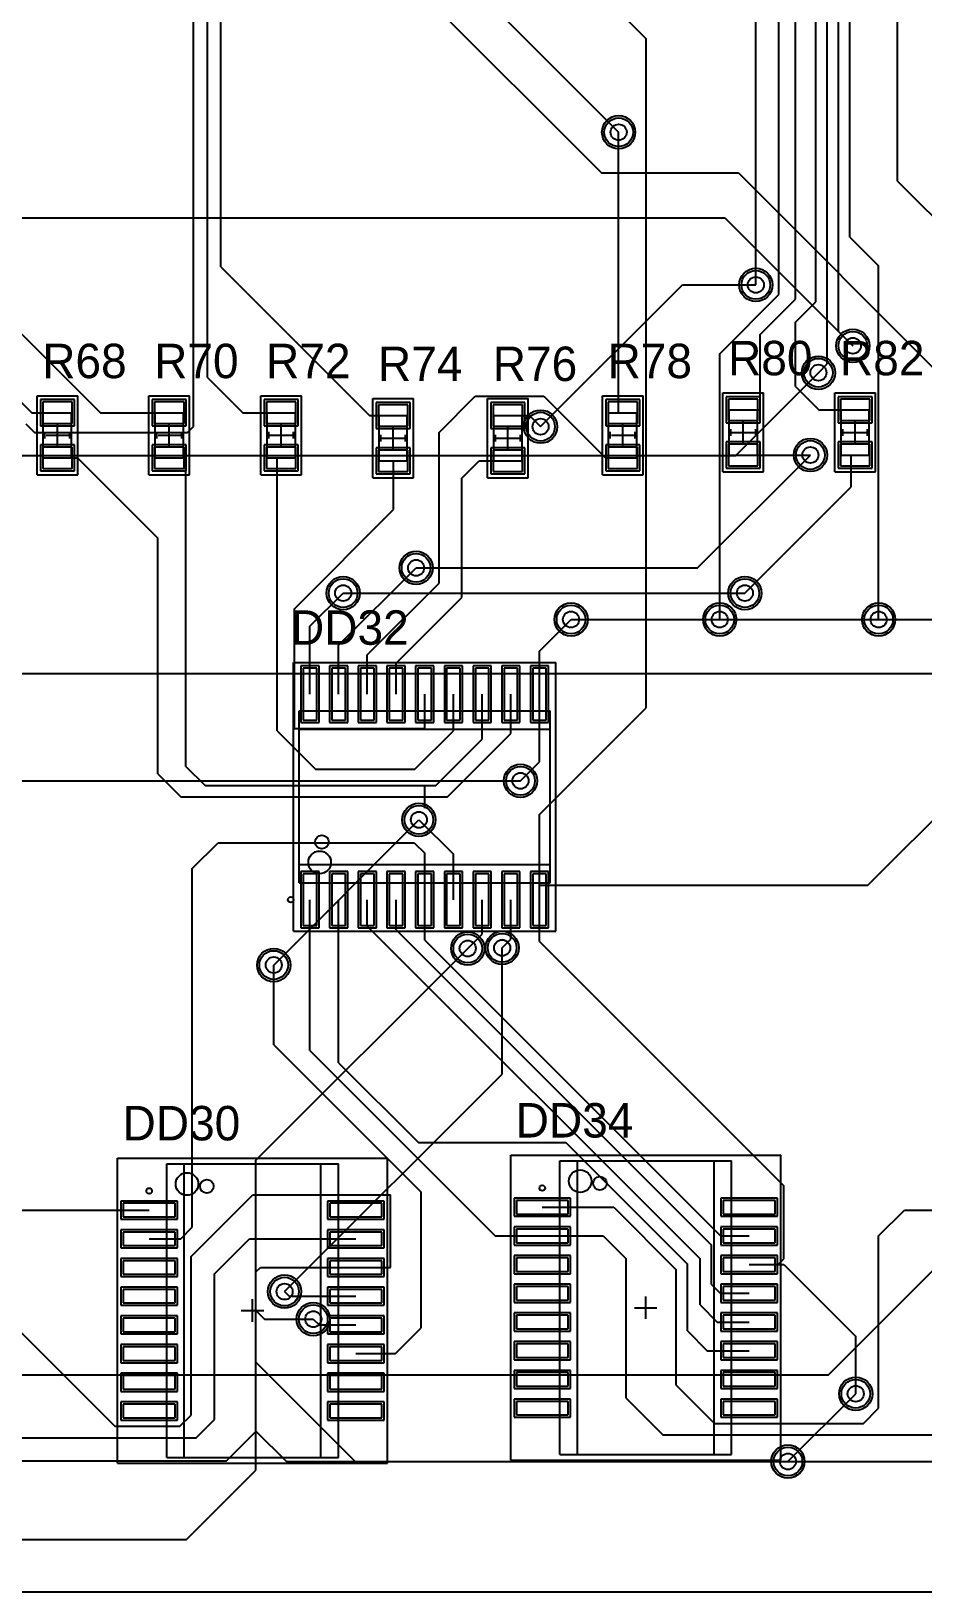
# Model space of a CAD drawing. Header units: millimetres. Extents: x 26 to 338, y 26 to 225.
# Drawn here: x 241.3 to 280.7, y 25.9 to 95 of the extents above; entities that cross this region are included whole.
import ezdxf

# ---------------------------------------------------------------- set-up
doc = ezdxf.new("R2010")
doc.units = ezdxf.units.MM
for name, color, linetype in [('BottomLayer', 5, 'Continuous'), ('BottomSolder', 6, 'Continuous'), ('Mechanical13', 56, 'Continuous'), ('Mechanical15', 56, 'Continuous'), ('MultiLayer', 9, 'Continuous'), ('TopLayer', 1, 'Continuous'), ('TopOverlay', 2, 'Continuous'), ('TopPaste', 8, 'Continuous'), ('TopSolder', 216, 'Continuous'), ('ViaHoleLayer', 16, 'Continuous')]:
    doc.layers.add(name, color=color, linetype=linetype)

msp = doc.modelspace()

# ---------------------------------------------------------------- linework, layer by layer
at = {"layer": 'BottomLayer'}
for p, q in [((255.956, 101.829), (267.284, 90.5)), ((255.219, 100), (266.522, 88.697)), ((266.522, 88.697), (272.593, 88.697)), ((272.593, 88.697), (281.711, 79.578)), ((226.67, 86.716), (271.983, 86.716)), ((271.983, 86.716), (277.647, 81.051)), ((263.83, 77.47), (270.104, 83.744)), ((270.104, 83.744), (273.355, 83.744)), ((272.466, 76.2), (276.123, 79.858)), ((139.684, 76.2), (272.466, 76.2)), ((270.773, 71.222), (275.768, 76.216)), ((258.318, 71.222), (270.773, 71.222)), ((255.092, 70.104), (272.872, 70.104)), ((265.176, 68.936), (271.755, 68.936)), ((271.755, 68.936), (278.79, 68.936)), ((278.79, 68.936), (301.422, 68.936)), ((234.442, 66.548), (291.722, 66.548)), ((160.302, 61.798), (262.94, 61.798)), ((252.019, 53.645), (258.445, 60.071)), ((251.231, 45.006), (260.604, 54.378)), ((262.128, 48.819), (262.128, 54.404)), ((252.501, 39.192), (262.128, 48.819)), ((251.231, 38.354), (251.231, 45.006)), ((276.575, 35.509), (281.737, 40.671)), ((251.231, 38.354), (251.612, 37.973)), ((251.612, 37.973), (253.771, 37.973)), ((229.108, 35.509), (276.575, 35.509)), ((274.777, 31.674), (277.774, 34.671))]:
    msp.add_line(p, q, dxfattribs=at)
for centre in [(267.284, 90.5), (273.355, 83.744), (277.647, 81.051), (276.123, 79.858), (263.83, 77.47), (275.768, 76.216), (258.318, 71.222), (255.092, 70.104), (272.872, 70.104), (265.176, 68.936), (271.755, 68.936), (278.79, 68.936), (262.94, 61.798), (258.445, 60.071), (260.604, 54.378), (262.128, 54.404), (252.019, 53.645), (252.501, 39.192), (253.771, 37.973), (277.774, 34.671), (274.777, 31.674)]:
    msp.add_circle(centre, 0.635, dxfattribs=at)
at = {"layer": 'BottomSolder'}
for centre in [(267.284, 90.5), (273.355, 83.744), (277.647, 81.051), (276.123, 79.858), (263.83, 77.47), (275.768, 76.216), (258.318, 71.222), (255.092, 70.104), (272.872, 70.104), (265.176, 68.936), (271.755, 68.936), (278.79, 68.936), (262.94, 61.798), (258.445, 60.071), (260.604, 54.378), (262.128, 54.404), (252.019, 53.645), (252.501, 39.192), (253.771, 37.973), (277.774, 34.671), (274.777, 31.674)]:
    msp.add_circle(centre, 0.737, dxfattribs=at)
at = {"layer": 'Mechanical13'}
for p, q in [((241.821, 76.089), (241.821, 78.089)), ((241.821, 78.089), (243.071, 78.089)), ((243.071, 76.089), (243.071, 78.089)), ((246.774, 76.089), (246.774, 78.089)), ((246.774, 78.089), (248.024, 78.089)), ((248.024, 76.089), (248.024, 78.089)), ((251.727, 76.089), (251.727, 78.089)), ((251.727, 78.089), (252.977, 78.089)), ((252.977, 76.089), (252.977, 78.089)), ((266.84, 76.089), (266.84, 78.089)), ((266.84, 78.089), (268.09, 78.089)), ((268.09, 76.089), (268.09, 78.089)), ((272.174, 76.216), (272.174, 78.216)), ((272.174, 78.216), (273.424, 78.216)), ((273.424, 76.216), (273.424, 78.216)), ((277.127, 76.216), (277.127, 78.216)), ((277.127, 78.216), (278.377, 78.216)), ((278.377, 76.216), (278.377, 78.216)), ((256.68, 75.962), (256.68, 77.962)), ((256.68, 77.962), (257.93, 77.962)), ((257.93, 75.962), (257.93, 77.962)), ((261.76, 75.962), (261.76, 77.962)), ((261.76, 77.962), (263.01, 77.962)), ((263.01, 75.962), (263.01, 77.962)), ((241.821, 76.089), (243.071, 76.089)), ((246.774, 76.089), (248.024, 76.089)), ((251.727, 76.089), (252.977, 76.089)), ((266.84, 76.089), (268.09, 76.089)), ((272.174, 76.216), (273.424, 76.216)), ((277.127, 76.216), (278.377, 76.216)), ((256.68, 75.962), (257.93, 75.962)), ((261.76, 75.962), (263.01, 75.962)), ((253.152, 64.887), (264.252, 64.887)), ((253.152, 57.287), (253.152, 64.887)), ((264.252, 57.287), (264.252, 64.887)), ((253.152, 57.287), (264.252, 57.287)), ((264.681, 31.981), (264.681, 44.981)), ((264.681, 44.981), (272.281, 44.981)), ((272.281, 31.981), (272.281, 44.981)), ((247.282, 31.854), (247.282, 44.854)), ((247.282, 44.854), (254.882, 44.854)), ((254.882, 31.854), (254.882, 44.854)), ((247.282, 31.854), (254.882, 31.854)), ((264.681, 31.981), (272.281, 31.981))]:
    msp.add_line(p, q, dxfattribs=at)
for centre in [(254.052, 58.187), (248.182, 43.954), (265.581, 44.081)]:
    msp.add_circle(centre, 0.5, dxfattribs=at)
at = {"layer": 'Mechanical15'}
for p, q in [((241.546, 75.339), (241.546, 78.839)), ((241.546, 78.839), (243.346, 78.839)), ((243.346, 75.339), (243.346, 78.839)), ((246.499, 75.339), (246.499, 78.839)), ((246.499, 78.839), (248.299, 78.839)), ((248.299, 75.339), (248.299, 78.839)), ((251.452, 75.339), (251.452, 78.839)), ((251.452, 78.839), (253.252, 78.839)), ((253.252, 75.339), (253.252, 78.839)), ((266.565, 75.339), (266.565, 78.839)), ((266.565, 78.839), (268.365, 78.839)), ((268.365, 75.339), (268.365, 78.839)), ((271.899, 75.466), (271.899, 78.966)), ((271.899, 78.966), (273.699, 78.966)), ((273.699, 75.466), (273.699, 78.966)), ((276.852, 75.466), (276.852, 78.966)), ((276.852, 78.966), (278.652, 78.966)), ((278.652, 75.466), (278.652, 78.966)), ((256.405, 75.212), (256.405, 78.712)), ((256.405, 78.712), (258.205, 78.712)), ((258.205, 75.212), (258.205, 78.712)), ((261.485, 75.212), (261.485, 78.712)), ((261.485, 78.712), (263.285, 78.712)), ((263.285, 75.212), (263.285, 78.712)), ((242.446, 76.589), (242.446, 77.589)), ((247.399, 76.589), (247.399, 77.589)), ((252.352, 76.589), (252.352, 77.589)), ((257.305, 76.462), (257.305, 77.462)), ((262.385, 76.462), (262.385, 77.462)), ((267.465, 76.589), (267.465, 77.589)), ((272.799, 76.716), (272.799, 77.716)), ((277.752, 76.716), (277.752, 77.716)), ((241.946, 77.089), (242.946, 77.089)), ((246.899, 77.089), (247.899, 77.089)), ((251.852, 77.089), (252.852, 77.089)), ((256.805, 76.962), (257.805, 76.962)), ((261.885, 76.962), (262.885, 76.962)), ((266.965, 77.089), (267.965, 77.089)), ((272.299, 77.216), (273.299, 77.216)), ((277.252, 77.216), (278.252, 77.216)), ((241.546, 75.339), (243.346, 75.339)), ((246.499, 75.339), (248.299, 75.339)), ((251.452, 75.339), (253.252, 75.339)), ((266.565, 75.339), (268.365, 75.339)), ((271.899, 75.466), (273.699, 75.466)), ((276.852, 75.466), (278.652, 75.466)), ((256.405, 75.212), (258.205, 75.212)), ((261.485, 75.212), (263.285, 75.212)), ((252.902, 67.037), (264.502, 67.037)), ((252.902, 55.137), (252.902, 67.037)), ((264.502, 55.137), (264.502, 67.037)), ((258.702, 60.587), (258.702, 61.587)), ((258.202, 61.087), (259.202, 61.087)), ((252.902, 55.137), (264.502, 55.137)), ((245.107, 31.604), (245.107, 45.104)), ((245.107, 45.104), (257.057, 45.104)), ((257.057, 31.604), (257.057, 45.104)), ((262.506, 31.731), (262.506, 45.231)), ((262.506, 45.231), (274.456, 45.231)), ((274.456, 31.731), (274.456, 45.231)), ((251.082, 37.854), (251.082, 38.854)), ((268.481, 37.981), (268.481, 38.981)), ((250.582, 38.354), (251.582, 38.354)), ((267.981, 38.481), (268.981, 38.481)), ((245.107, 31.604), (257.057, 31.604)), ((262.506, 31.731), (274.456, 31.731))]:
    msp.add_line(p, q, dxfattribs=at)
at = {"layer": 'MultiLayer'}
for centre in [(267.284, 90.5), (273.355, 83.744), (277.647, 81.051), (276.123, 79.858), (263.83, 77.47), (275.768, 76.216), (258.318, 71.222), (255.092, 70.104), (272.872, 70.104), (265.176, 68.936), (271.755, 68.936), (278.79, 68.936), (262.94, 61.798), (258.445, 60.071), (260.604, 54.378), (262.128, 54.404), (252.019, 53.645), (252.501, 39.192), (253.771, 37.973), (277.774, 34.671), (274.777, 31.674)]:
    msp.add_circle(centre, 0.635, dxfattribs=at)
at = {"layer": 'TopLayer'}
for p, q in [((275.107, 83.105), (275.107, 135.433)), ((276.007, 82.992), (276.007, 134.558)), ((276.511, 80.245), (276.511, 134.097)), ((277.016, 81.683), (277.016, 132.028)), ((274.371, 83.312), (274.371, 130.886)), ((277.52, 85.852), (277.52, 129.032)), ((249.682, 84.541), (249.682, 128.329)), ((273.355, 83.744), (273.355, 124.917)), ((249.094, 79.642), (249.094, 109.961)), ((248.463, 77.47), (248.463, 107.95)), ((279.629, 88.341), (279.629, 100.285)), ((263.627, 99.517), (268.503, 94.64)), ((268.503, 65.024), (268.503, 94.64)), ((267.284, 78.089), (267.284, 90.5)), ((279.629, 88.341), (289.077, 78.892)), ((277.52, 85.852), (278.79, 84.582)), ((249.682, 84.541), (256.261, 77.962)), ((278.79, 68.936), (278.79, 84.582)), ((271.755, 80.696), (274.371, 83.312)), ((273.551, 81.549), (275.107, 83.105)), ((275.111, 82.097), (276.007, 82.992)), ((239.979, 82.458), (244.348, 78.089)), ((237.693, 81.716), (241.32, 78.089)), ((273.551, 78.216), (273.551, 81.549)), ((275.111, 79.248), (275.111, 82.097)), ((277.016, 81.683), (277.647, 81.051)), ((271.755, 68.936), (271.755, 80.696)), ((276.123, 79.858), (276.511, 80.245)), ((249.094, 79.642), (250.647, 78.089)), ((259.334, 77.216), (260.934, 78.816)), ((260.934, 78.816), (263.973, 78.816)), ((263.973, 78.816), (266.7, 76.089)), ((275.111, 79.248), (276.143, 78.216)), ((241.32, 78.089), (242.446, 78.089)), ((243.096, 78.564), (241.796, 78.564)), ((241.796, 78.564), (241.796, 77.614)), ((243.096, 77.614), (243.096, 78.564)), ((244.348, 78.089), (247.399, 78.089)), ((248.049, 78.564), (246.749, 78.564)), ((246.749, 78.564), (246.749, 77.614)), ((248.049, 77.614), (248.049, 78.564)), ((250.647, 78.089), (252.352, 78.089)), ((253.002, 78.564), (251.702, 78.564)), ((251.702, 78.564), (251.702, 77.614)), ((253.002, 77.614), (253.002, 78.564)), ((257.955, 78.437), (256.655, 78.437)), ((256.655, 78.437), (256.655, 77.487)), ((257.955, 77.487), (257.955, 78.437)), ((263.035, 78.437), (261.735, 78.437)), ((261.735, 78.437), (261.735, 77.487)), ((263.035, 77.487), (263.035, 78.437)), ((268.115, 78.564), (266.815, 78.564)), ((266.815, 78.564), (266.815, 77.614)), ((267.284, 78.089), (267.465, 78.089)), ((268.115, 77.614), (268.115, 78.564)), ((273.449, 78.691), (272.149, 78.691)), ((272.149, 78.691), (272.149, 77.741)), ((272.799, 78.216), (273.551, 78.216)), ((273.449, 77.741), (273.449, 78.691)), ((276.143, 78.216), (277.752, 78.216)), ((278.402, 78.691), (277.102, 78.691)), ((277.102, 78.691), (277.102, 77.741)), ((278.402, 77.741), (278.402, 78.691)), ((241.046, 77.597), (241.427, 77.216)), ((241.796, 77.614), (243.096, 77.614)), ((246.749, 77.614), (248.049, 77.614)), ((248.209, 77.216), (248.463, 77.47)), ((251.702, 77.614), (253.002, 77.614)), ((256.261, 77.962), (257.305, 77.962)), ((256.655, 77.487), (257.955, 77.487)), ((261.735, 77.487), (263.035, 77.487)), ((262.385, 77.962), (263.338, 77.962)), ((263.338, 77.962), (263.83, 77.47)), ((266.815, 77.614), (268.115, 77.614)), ((272.149, 77.741), (273.449, 77.741)), ((277.102, 77.741), (278.402, 77.741)), ((241.427, 77.216), (248.209, 77.216)), ((259.334, 70.549), (259.334, 77.216)), ((273.449, 76.691), (272.149, 76.691)), ((272.149, 76.691), (272.149, 75.741)), ((273.449, 75.741), (273.449, 76.691)), ((278.402, 76.691), (277.102, 76.691)), ((277.102, 76.691), (277.102, 75.741)), ((278.402, 75.741), (278.402, 76.691)), ((243.096, 76.564), (241.796, 76.564)), ((241.796, 76.564), (241.796, 75.614)), ((242.446, 76.089), (243.332, 76.089)), ((243.096, 75.614), (243.096, 76.564)), ((243.332, 76.089), (246.888, 72.533)), ((248.049, 76.564), (246.749, 76.564)), ((246.749, 76.564), (246.749, 75.614)), ((247.399, 76.089), (248.133, 76.089)), ((248.049, 75.614), (248.049, 76.564)), ((248.133, 62.433), (248.133, 76.089)), ((253.002, 76.564), (251.702, 76.564)), ((251.702, 76.564), (251.702, 75.614)), ((252.171, 76.089), (252.352, 76.089)), ((252.171, 64.008), (252.171, 76.089)), ((253.002, 75.614), (253.002, 76.564)), ((257.955, 76.437), (256.655, 76.437)), ((256.655, 76.437), (256.655, 75.487)), ((257.955, 75.487), (257.955, 76.437)), ((263.035, 76.437), (261.735, 76.437)), ((261.735, 76.437), (261.735, 75.487)), ((263.035, 75.487), (263.035, 76.437)), ((266.7, 76.089), (267.465, 76.089)), ((268.115, 76.564), (266.815, 76.564)), ((266.815, 76.564), (266.815, 75.614)), ((268.115, 75.614), (268.115, 76.564)), ((272.799, 76.216), (275.768, 76.216)), ((277.571, 76.216), (277.752, 76.216)), ((277.571, 74.803), (277.571, 76.216)), ((241.796, 75.614), (243.096, 75.614)), ((246.749, 75.614), (248.049, 75.614)), ((251.702, 75.614), (253.002, 75.614)), ((256.655, 75.487), (257.955, 75.487)), ((257.305, 75.962), (257.327, 75.962)), ((257.327, 73.801), (257.327, 75.962)), ((260.342, 75.192), (261.112, 75.962)), ((261.112, 75.962), (262.385, 75.962)), ((261.735, 75.487), (263.035, 75.487)), ((266.815, 75.614), (268.115, 75.614)), ((272.149, 75.741), (273.449, 75.741)), ((277.102, 75.741), (278.402, 75.741)), ((260.342, 69.912), (260.342, 75.192)), ((272.872, 70.104), (277.571, 74.803)), ((252.933, 69.407), (257.327, 73.801)), ((246.888, 62.099), (246.888, 72.533)), ((254.892, 67.796), (258.318, 71.222)), ((256.162, 67.377), (259.334, 70.549)), ((253.622, 68.634), (255.092, 70.104)), ((257.432, 67.002), (260.342, 69.912)), ((252.933, 64.11), (252.933, 69.407)), ((278.308, 57.175), (290.22, 69.088)), ((253.622, 65.637), (253.622, 68.634)), ((263.782, 67.542), (265.176, 68.936)), ((254.892, 65.637), (254.892, 67.796)), ((256.162, 65.637), (256.162, 67.377)), ((257.432, 65.637), (257.432, 67.002)), ((263.782, 65.637), (263.782, 67.542)), ((253.922, 66.787), (253.322, 66.787)), ((253.322, 66.787), (253.322, 64.487)), ((253.922, 64.487), (253.922, 66.787)), ((255.192, 66.787), (254.592, 66.787)), ((254.592, 66.787), (254.592, 64.487)), ((255.192, 64.487), (255.192, 66.787)), ((256.462, 66.787), (255.862, 66.787)), ((255.862, 66.787), (255.862, 64.487)), ((256.462, 64.487), (256.462, 66.787)), ((257.732, 66.787), (257.132, 66.787)), ((257.132, 66.787), (257.132, 64.487)), ((257.732, 64.487), (257.732, 66.787)), ((259.002, 66.787), (258.402, 66.787)), ((258.402, 66.787), (258.402, 64.487)), ((259.002, 64.487), (259.002, 66.787)), ((260.272, 66.787), (259.672, 66.787)), ((259.672, 66.787), (259.672, 64.487)), ((260.272, 64.487), (260.272, 66.787)), ((261.542, 66.787), (260.942, 66.787)), ((260.942, 66.787), (260.942, 64.487)), ((261.542, 64.487), (261.542, 66.787)), ((262.812, 66.787), (262.212, 66.787)), ((262.212, 66.787), (262.212, 64.487)), ((262.812, 64.487), (262.812, 66.787)), ((264.082, 66.787), (263.482, 66.787)), ((263.482, 66.787), (263.482, 64.487)), ((264.082, 64.487), (264.082, 66.787)), ((258.702, 64.11), (258.702, 65.637)), ((259.972, 64.008), (259.972, 65.637)), ((261.242, 63.637), (261.242, 65.637)), ((262.512, 63.884), (262.512, 65.637)), ((263.782, 62.64), (263.782, 65.637)), ((263.782, 60.303), (268.503, 65.024)), ((253.322, 64.487), (253.922, 64.487)), ((254.592, 64.487), (255.192, 64.487)), ((255.862, 64.487), (256.462, 64.487)), ((257.132, 64.487), (257.732, 64.487)), ((258.402, 64.487), (259.002, 64.487)), ((259.672, 64.487), (260.272, 64.487)), ((260.942, 64.487), (261.542, 64.487)), ((262.212, 64.487), (262.812, 64.487)), ((263.482, 64.487), (264.082, 64.487)), ((252.171, 64.008), (253.873, 62.306)), ((252.933, 64.11), (258.702, 64.11)), ((258.27, 62.306), (259.972, 64.008)), ((259.193, 61.587), (261.242, 63.637)), ((259.711, 61.083), (262.512, 63.884)), ((248.133, 62.433), (248.979, 61.587)), ((253.873, 62.306), (258.27, 62.306)), ((262.94, 61.798), (263.782, 62.64)), ((246.888, 62.099), (247.904, 61.083)), ((248.979, 61.587), (259.193, 61.587)), ((247.904, 61.083), (259.711, 61.083)), ((263.782, 57.175), (263.782, 60.303)), ((258.445, 60.071), (259.972, 58.544)), ((248.412, 57.912), (249.559, 59.059)), ((249.559, 59.059), (258.238, 59.059)), ((258.238, 59.059), (258.702, 58.595)), ((258.702, 56.537), (258.702, 58.595)), ((259.972, 56.537), (259.972, 58.544)), ((248.412, 42.037), (248.412, 57.912)), ((253.922, 57.687), (253.322, 57.687)), ((253.322, 57.687), (253.322, 55.387)), ((253.922, 55.387), (253.922, 57.687)), ((255.192, 57.687), (254.592, 57.687)), ((254.592, 57.687), (254.592, 55.387)), ((255.192, 55.387), (255.192, 57.687)), ((256.462, 57.687), (255.862, 57.687)), ((255.862, 57.687), (255.862, 55.387)), ((256.462, 55.387), (256.462, 57.687)), ((257.732, 57.687), (257.132, 57.687)), ((257.132, 57.687), (257.132, 55.387)), ((257.732, 55.387), (257.732, 57.687)), ((259.002, 57.687), (258.402, 57.687)), ((258.402, 57.687), (258.402, 55.387)), ((259.002, 55.387), (259.002, 57.687)), ((260.272, 57.687), (259.672, 57.687)), ((259.672, 57.687), (259.672, 55.387)), ((260.272, 55.387), (260.272, 57.687)), ((261.542, 57.687), (260.942, 57.687)), ((260.942, 57.687), (260.942, 55.387)), ((261.542, 55.387), (261.542, 57.687)), ((262.812, 57.687), (262.212, 57.687)), ((262.212, 57.687), (262.212, 55.387)), ((262.812, 55.387), (262.812, 57.687)), ((264.082, 57.687), (263.482, 57.687)), ((263.482, 57.687), (263.482, 55.387)), ((264.082, 55.387), (264.082, 57.687)), ((263.782, 56.537), (263.782, 57.175)), ((263.782, 57.175), (278.308, 57.175)), ((253.622, 49.857), (253.622, 56.537)), ((254.892, 49.324), (254.892, 56.537)), ((256.162, 55.366), (256.162, 56.537)), ((257.432, 55.206), (257.432, 56.537)), ((258.702, 54.745), (258.702, 56.537)), ((261.242, 55.016), (261.242, 56.537)), ((262.512, 54.788), (262.512, 56.537)), ((263.782, 54.683), (263.782, 56.537)), ((253.322, 55.387), (253.922, 55.387)), ((254.592, 55.387), (255.192, 55.387)), ((255.862, 55.387), (256.462, 55.387)), ((256.162, 55.366), (270.886, 40.642)), ((257.132, 55.387), (257.732, 55.387)), ((258.402, 55.387), (259.002, 55.387)), ((259.672, 55.387), (260.272, 55.387)), ((260.942, 55.387), (261.542, 55.387)), ((262.212, 55.387), (262.812, 55.387)), ((263.482, 55.387), (264.082, 55.387)), ((257.432, 55.206), (271.39, 41.248)), ((258.702, 54.745), (271.791, 41.656)), ((260.604, 54.378), (261.242, 55.016)), ((262.128, 54.404), (262.512, 54.788)), ((263.782, 54.683), (274.599, 43.866)), ((252.019, 50.114), (252.019, 53.645)), ((252.019, 50.114), (258.547, 43.586)), ((253.622, 49.857), (261.823, 41.656)), ((254.892, 49.324), (258.42, 45.796)), ((258.42, 45.796), (264.948, 45.796)), ((264.948, 45.796), (270.332, 40.411)), ((258.547, 37.592), (258.547, 43.586)), ((274.599, 40.64), (274.599, 43.866)), ((247.657, 43.099), (245.357, 43.099)), ((245.357, 43.099), (245.357, 42.499)), ((247.657, 42.499), (247.657, 43.099)), ((248.361, 40.745), (251.093, 43.476)), ((251.093, 43.476), (257.184, 43.476)), ((256.807, 43.099), (254.507, 43.099)), ((254.507, 43.099), (254.507, 42.499)), ((256.807, 42.499), (256.807, 43.099)), ((257.184, 40.259), (257.184, 43.476)), ((265.056, 43.226), (262.756, 43.226)), ((262.756, 43.226), (262.756, 42.626)), ((263.906, 42.926), (267.066, 42.926)), ((265.056, 42.626), (265.056, 43.226)), ((267.066, 42.926), (269.828, 40.163)), ((274.206, 43.226), (271.906, 43.226)), ((271.906, 43.226), (271.906, 42.626)), ((274.206, 42.626), (274.206, 43.226)), ((240.843, 42.799), (246.507, 42.799)), ((245.357, 42.499), (247.657, 42.499)), ((254.507, 42.499), (256.807, 42.499)), ((262.756, 42.626), (265.056, 42.626)), ((271.906, 42.626), (274.206, 42.626)), ((278.79, 41.656), (279.933, 42.799)), ((279.933, 42.799), (282.88, 42.799)), ((247.657, 41.829), (245.357, 41.829)), ((245.357, 41.829), (245.357, 41.229)), ((246.507, 41.529), (247.904, 41.529)), ((247.657, 41.229), (247.657, 41.829)), ((247.904, 41.529), (248.412, 42.037)), ((249.403, 39.98), (250.952, 41.529)), ((250.952, 41.529), (255.657, 41.529)), ((256.807, 41.829), (254.507, 41.829)), ((254.507, 41.829), (254.507, 41.229)), ((256.807, 41.229), (256.807, 41.829)), ((261.823, 41.656), (263.906, 41.656)), ((265.056, 41.956), (262.756, 41.956)), ((262.756, 41.956), (262.756, 41.356)), ((263.906, 41.656), (266.598, 41.656)), ((265.056, 41.356), (265.056, 41.956)), ((266.598, 41.656), (267.614, 40.64)), ((271.791, 41.656), (273.056, 41.656)), ((274.206, 41.956), (271.906, 41.956)), ((271.906, 41.956), (271.906, 41.356)), ((274.206, 41.356), (274.206, 41.956)), ((278.79, 34.036), (278.79, 41.656)), ((245.357, 41.229), (247.657, 41.229)), ((254.507, 41.229), (256.807, 41.229)), ((262.756, 41.356), (265.056, 41.356)), ((271.39, 39.506), (271.39, 41.248)), ((271.906, 41.356), (274.206, 41.356)), ((238.083, 40.132), (244.983, 33.232)), ((247.657, 40.559), (245.357, 40.559)), ((245.357, 40.559), (245.357, 39.959)), ((247.657, 39.959), (247.657, 40.559)), ((248.361, 33.731), (248.361, 40.745)), ((251.235, 40.065), (251.43, 40.259)), ((251.235, 36.064), (251.235, 40.065)), ((251.43, 40.259), (255.657, 40.259)), ((256.807, 40.559), (254.507, 40.559)), ((254.507, 40.559), (254.507, 39.959)), ((255.657, 40.259), (257.184, 40.259)), ((256.807, 39.959), (256.807, 40.559)), ((265.056, 40.686), (262.756, 40.686)), ((262.756, 40.686), (262.756, 40.086)), ((262.756, 40.086), (265.056, 40.086)), ((265.056, 40.086), (265.056, 40.686)), ((267.614, 34.48), (267.614, 40.64)), ((269.828, 35.057), (269.828, 40.163)), ((270.332, 37.45), (270.332, 40.411)), ((270.886, 38.608), (270.886, 40.642)), ((274.206, 40.686), (271.906, 40.686)), ((271.906, 40.686), (271.906, 40.086)), ((271.906, 40.086), (274.206, 40.086)), ((273.056, 40.386), (274.345, 40.386)), ((274.206, 40.086), (274.206, 40.686)), ((274.345, 40.386), (274.599, 40.64)), ((274.345, 40.386), (274.599, 40.386)), ((274.599, 40.386), (277.774, 37.211)), ((245.357, 39.959), (247.657, 39.959)), ((249.403, 33.528), (249.403, 39.98)), ((254.507, 39.959), (256.807, 39.959)), ((265.056, 39.416), (262.756, 39.416)), ((262.756, 39.416), (262.756, 38.816)), ((265.056, 38.816), (265.056, 39.416)), ((271.39, 39.506), (271.78, 39.116)), ((274.206, 39.416), (271.906, 39.416)), ((271.906, 39.416), (271.906, 38.816)), ((274.206, 38.816), (274.206, 39.416)), ((247.657, 39.289), (245.357, 39.289)), ((245.357, 39.289), (245.357, 38.689)), ((245.357, 38.689), (247.657, 38.689)), ((247.657, 38.689), (247.657, 39.289)), ((252.501, 39.192), (252.705, 38.989)), ((252.705, 38.989), (255.657, 38.989)), ((256.807, 39.289), (254.507, 39.289)), ((254.507, 39.289), (254.507, 38.689)), ((254.507, 38.689), (256.807, 38.689)), ((256.807, 38.689), (256.807, 39.289)), ((262.756, 38.816), (265.056, 38.816)), ((271.78, 39.116), (273.056, 39.116)), ((271.906, 38.816), (274.206, 38.816)), ((247.657, 38.019), (245.357, 38.019)), ((245.357, 38.019), (245.357, 37.419)), ((247.657, 37.419), (247.657, 38.019)), ((256.807, 38.019), (254.507, 38.019)), ((254.507, 38.019), (254.507, 37.419)), ((256.807, 37.419), (256.807, 38.019)), ((265.056, 38.146), (262.756, 38.146)), ((262.756, 38.146), (262.756, 37.546)), ((265.056, 37.546), (265.056, 38.146)), ((270.886, 38.608), (271.648, 37.846)), ((274.206, 38.146), (271.906, 38.146)), ((271.906, 38.146), (271.906, 37.546)), ((274.206, 37.546), (274.206, 38.146)), ((245.357, 37.419), (247.657, 37.419)), ((253.771, 37.973), (254.025, 37.719)), ((254.025, 37.719), (255.657, 37.719)), ((254.507, 37.419), (256.807, 37.419)), ((257.404, 36.449), (258.547, 37.592)), ((262.756, 37.546), (265.056, 37.546)), ((270.332, 37.45), (271.207, 36.576)), ((271.648, 37.846), (273.056, 37.846)), ((271.906, 37.546), (274.206, 37.546)), ((247.657, 36.749), (245.357, 36.749)), ((245.357, 36.749), (245.357, 36.149)), ((247.657, 36.149), (247.657, 36.749)), ((256.807, 36.749), (254.507, 36.749)), ((254.507, 36.749), (254.507, 36.149)), ((256.807, 36.149), (256.807, 36.749)), ((265.056, 36.876), (262.756, 36.876)), ((262.756, 36.876), (262.756, 36.276)), ((265.056, 36.276), (265.056, 36.876)), ((274.206, 36.876), (271.906, 36.876)), ((271.906, 36.876), (271.906, 36.276)), ((274.206, 36.276), (274.206, 36.876)), ((277.774, 34.671), (277.774, 37.211)), ((245.357, 36.149), (247.657, 36.149)), ((251.235, 36.064), (255.626, 31.674)), ((251.235, 33.016), (251.235, 36.064)), ((254.507, 36.149), (256.807, 36.149)), ((255.657, 36.449), (257.404, 36.449)), ((262.756, 36.276), (265.056, 36.276)), ((271.207, 36.576), (273.056, 36.576)), ((271.906, 36.276), (274.206, 36.276)), ((247.657, 35.479), (245.357, 35.479)), ((245.357, 35.479), (245.357, 34.879)), ((247.657, 34.879), (247.657, 35.479)), ((256.807, 35.479), (254.507, 35.479)), ((254.507, 35.479), (254.507, 34.879)), ((256.807, 34.879), (256.807, 35.479)), ((265.056, 35.606), (262.756, 35.606)), ((262.756, 35.606), (262.756, 35.006)), ((265.056, 35.006), (265.056, 35.606)), ((274.206, 35.606), (271.906, 35.606)), ((271.906, 35.606), (271.906, 35.006)), ((274.206, 35.006), (274.206, 35.606)), ((245.357, 34.879), (247.657, 34.879)), ((254.507, 34.879), (256.807, 34.879)), ((262.756, 35.006), (265.056, 35.006)), ((269.828, 35.057), (271.526, 33.359)), ((271.906, 35.006), (274.206, 35.006)), ((247.657, 34.209), (245.357, 34.209)), ((245.357, 34.209), (245.357, 33.609)), ((247.657, 33.609), (247.657, 34.209)), ((256.807, 34.209), (254.507, 34.209)), ((254.507, 34.209), (254.507, 33.609)), ((256.807, 33.609), (256.807, 34.209)), ((265.056, 34.336), (262.756, 34.336)), ((262.756, 34.336), (262.756, 33.736)), ((265.056, 33.736), (265.056, 34.336)), ((267.614, 34.48), (269.24, 32.855)), ((274.206, 34.336), (271.906, 34.336)), ((271.906, 34.336), (271.906, 33.736)), ((274.206, 33.736), (274.206, 34.336)), ((278.113, 33.359), (278.79, 34.036)), ((244.983, 33.232), (247.862, 33.232)), ((245.357, 33.609), (247.657, 33.609)), ((247.862, 33.232), (248.361, 33.731)), ((248.59, 32.715), (249.403, 33.528)), ((254.507, 33.609), (256.807, 33.609)), ((262.756, 33.736), (265.056, 33.736)), ((271.526, 33.359), (278.113, 33.359)), ((271.906, 33.736), (274.206, 33.736)), ((231.648, 32.715), (248.59, 32.715)), ((249.936, 31.703), (251.235, 33.003)), ((251.235, 33.016), (252.578, 31.674)), ((251.235, 33.003), (251.235, 33.016)), ((251.235, 31.297), (251.235, 33.003)), ((269.24, 32.855), (286.728, 32.855)), ((224.583, 31.703), (249.936, 31.703)), ((248.158, 28.219), (251.235, 31.297)), ((252.578, 31.674), (255.626, 31.674)), ((255.626, 31.674), (274.777, 31.674)), ((274.777, 31.674), (292.278, 31.674)), ((215.392, 28.219), (248.158, 28.219)), ((25.654, 25.908), (338.328, 25.908))]:
    msp.add_line(p, q, dxfattribs=at)
for centre in [(267.284, 90.5), (273.355, 83.744), (277.647, 81.051), (276.123, 79.858), (263.83, 77.47), (275.768, 76.216), (258.318, 71.222), (255.092, 70.104), (272.872, 70.104), (265.176, 68.936), (271.755, 68.936), (278.79, 68.936), (262.94, 61.798), (258.445, 60.071), (260.604, 54.378), (262.128, 54.404), (252.019, 53.645), (252.501, 39.192), (253.771, 37.973), (277.774, 34.671), (274.777, 31.674)]:
    msp.add_circle(centre, 0.635, dxfattribs=at)
at = {"layer": 'TopOverlay'}
for p, q in [((272.249, 77.066), (272.249, 77.366)), ((273.349, 77.066), (273.349, 77.366)), ((277.202, 77.066), (277.202, 77.366)), ((278.302, 77.066), (278.302, 77.366)), ((241.896, 76.939), (241.896, 77.239)), ((242.996, 76.939), (242.996, 77.239)), ((246.849, 76.939), (246.849, 77.239)), ((247.949, 76.939), (247.949, 77.239)), ((251.802, 76.939), (251.802, 77.239)), ((252.902, 76.939), (252.902, 77.239)), ((256.755, 76.812), (256.755, 77.112)), ((257.855, 76.812), (257.855, 77.112)), ((261.835, 76.812), (261.835, 77.112)), ((262.935, 76.812), (262.935, 77.112)), ((266.915, 76.939), (266.915, 77.239)), ((268.015, 76.939), (268.015, 77.239)), ((253.152, 64.087), (264.252, 64.087)), ((253.152, 58.087), (253.152, 64.087)), ((264.252, 58.087), (264.252, 64.087)), ((253.152, 58.087), (264.252, 58.087)), ((265.456, 31.981), (265.456, 44.981)), ((265.456, 44.981), (271.506, 44.981)), ((271.506, 31.981), (271.506, 44.981)), ((248.057, 31.854), (248.057, 44.854)), ((248.057, 44.854), (254.107, 44.854)), ((254.107, 31.854), (254.107, 44.854)), ((248.057, 31.854), (254.107, 31.854)), ((265.456, 31.981), (271.506, 31.981))]:
    msp.add_line(p, q, dxfattribs=at)
for centre, radius in [((254.152, 59.087), 0.3), ((252.772, 56.537), 0.125), ((266.456, 43.981), 0.3), ((246.507, 43.649), 0.125), ((249.057, 43.854), 0.3), ((263.906, 43.776), 0.125)]:
    msp.add_circle(centre, radius, dxfattribs=at)
at = {"layer": 'TopPaste'}
for p, q in [((243.096, 78.564), (241.796, 78.564)), ((241.796, 78.564), (241.796, 77.614)), ((243.096, 77.614), (243.096, 78.564)), ((248.049, 78.564), (246.749, 78.564)), ((246.749, 78.564), (246.749, 77.614)), ((248.049, 77.614), (248.049, 78.564)), ((253.002, 78.564), (251.702, 78.564)), ((251.702, 78.564), (251.702, 77.614)), ((253.002, 77.614), (253.002, 78.564)), ((257.955, 78.437), (256.655, 78.437)), ((256.655, 78.437), (256.655, 77.487)), ((257.955, 77.487), (257.955, 78.437)), ((263.035, 78.437), (261.735, 78.437)), ((261.735, 78.437), (261.735, 77.487)), ((263.035, 77.487), (263.035, 78.437)), ((268.115, 78.564), (266.815, 78.564)), ((266.815, 78.564), (266.815, 77.614)), ((268.115, 77.614), (268.115, 78.564)), ((273.449, 78.691), (272.149, 78.691)), ((272.149, 78.691), (272.149, 77.741)), ((273.449, 77.741), (273.449, 78.691)), ((278.402, 78.691), (277.102, 78.691)), ((277.102, 78.691), (277.102, 77.741)), ((278.402, 77.741), (278.402, 78.691)), ((241.796, 77.614), (243.096, 77.614)), ((246.749, 77.614), (248.049, 77.614)), ((251.702, 77.614), (253.002, 77.614)), ((256.655, 77.487), (257.955, 77.487)), ((261.735, 77.487), (263.035, 77.487)), ((266.815, 77.614), (268.115, 77.614)), ((272.149, 77.741), (273.449, 77.741)), ((277.102, 77.741), (278.402, 77.741)), ((273.449, 76.691), (272.149, 76.691)), ((272.149, 76.691), (272.149, 75.741)), ((273.449, 75.741), (273.449, 76.691)), ((278.402, 76.691), (277.102, 76.691)), ((277.102, 76.691), (277.102, 75.741)), ((278.402, 75.741), (278.402, 76.691)), ((243.096, 76.564), (241.796, 76.564)), ((241.796, 76.564), (241.796, 75.614)), ((243.096, 75.614), (243.096, 76.564)), ((248.049, 76.564), (246.749, 76.564)), ((246.749, 76.564), (246.749, 75.614)), ((248.049, 75.614), (248.049, 76.564)), ((253.002, 76.564), (251.702, 76.564)), ((251.702, 76.564), (251.702, 75.614)), ((253.002, 75.614), (253.002, 76.564)), ((257.955, 76.437), (256.655, 76.437)), ((256.655, 76.437), (256.655, 75.487)), ((257.955, 75.487), (257.955, 76.437)), ((263.035, 76.437), (261.735, 76.437)), ((261.735, 76.437), (261.735, 75.487)), ((263.035, 75.487), (263.035, 76.437)), ((268.115, 76.564), (266.815, 76.564)), ((266.815, 76.564), (266.815, 75.614)), ((268.115, 75.614), (268.115, 76.564)), ((241.796, 75.614), (243.096, 75.614)), ((246.749, 75.614), (248.049, 75.614)), ((251.702, 75.614), (253.002, 75.614)), ((256.655, 75.487), (257.955, 75.487)), ((261.735, 75.487), (263.035, 75.487)), ((266.815, 75.614), (268.115, 75.614)), ((272.149, 75.741), (273.449, 75.741)), ((277.102, 75.741), (278.402, 75.741)), ((253.922, 66.787), (253.322, 66.787)), ((253.322, 66.787), (253.322, 64.487)), ((253.922, 64.487), (253.922, 66.787)), ((255.192, 66.787), (254.592, 66.787)), ((254.592, 66.787), (254.592, 64.487)), ((255.192, 64.487), (255.192, 66.787)), ((256.462, 66.787), (255.862, 66.787)), ((255.862, 66.787), (255.862, 64.487)), ((256.462, 64.487), (256.462, 66.787)), ((257.732, 66.787), (257.132, 66.787)), ((257.132, 66.787), (257.132, 64.487)), ((257.732, 64.487), (257.732, 66.787)), ((259.002, 66.787), (258.402, 66.787)), ((258.402, 66.787), (258.402, 64.487)), ((259.002, 64.487), (259.002, 66.787)), ((260.272, 66.787), (259.672, 66.787)), ((259.672, 66.787), (259.672, 64.487)), ((260.272, 64.487), (260.272, 66.787)), ((261.542, 66.787), (260.942, 66.787)), ((260.942, 66.787), (260.942, 64.487)), ((261.542, 64.487), (261.542, 66.787)), ((262.812, 66.787), (262.212, 66.787)), ((262.212, 66.787), (262.212, 64.487)), ((262.812, 64.487), (262.812, 66.787)), ((264.082, 66.787), (263.482, 66.787)), ((263.482, 66.787), (263.482, 64.487)), ((264.082, 64.487), (264.082, 66.787)), ((253.322, 64.487), (253.922, 64.487)), ((254.592, 64.487), (255.192, 64.487)), ((255.862, 64.487), (256.462, 64.487)), ((257.132, 64.487), (257.732, 64.487)), ((258.402, 64.487), (259.002, 64.487)), ((259.672, 64.487), (260.272, 64.487)), ((260.942, 64.487), (261.542, 64.487)), ((262.212, 64.487), (262.812, 64.487)), ((263.482, 64.487), (264.082, 64.487)), ((253.922, 57.687), (253.322, 57.687)), ((253.322, 57.687), (253.322, 55.387)), ((253.922, 55.387), (253.922, 57.687)), ((255.192, 57.687), (254.592, 57.687)), ((254.592, 57.687), (254.592, 55.387)), ((255.192, 55.387), (255.192, 57.687)), ((256.462, 57.687), (255.862, 57.687)), ((255.862, 57.687), (255.862, 55.387)), ((256.462, 55.387), (256.462, 57.687)), ((257.732, 57.687), (257.132, 57.687)), ((257.132, 57.687), (257.132, 55.387)), ((257.732, 55.387), (257.732, 57.687)), ((259.002, 57.687), (258.402, 57.687)), ((258.402, 57.687), (258.402, 55.387)), ((259.002, 55.387), (259.002, 57.687)), ((260.272, 57.687), (259.672, 57.687)), ((259.672, 57.687), (259.672, 55.387)), ((260.272, 55.387), (260.272, 57.687)), ((261.542, 57.687), (260.942, 57.687)), ((260.942, 57.687), (260.942, 55.387)), ((261.542, 55.387), (261.542, 57.687)), ((262.812, 57.687), (262.212, 57.687)), ((262.212, 57.687), (262.212, 55.387)), ((262.812, 55.387), (262.812, 57.687)), ((264.082, 57.687), (263.482, 57.687)), ((263.482, 57.687), (263.482, 55.387)), ((264.082, 55.387), (264.082, 57.687)), ((253.322, 55.387), (253.922, 55.387)), ((254.592, 55.387), (255.192, 55.387)), ((255.862, 55.387), (256.462, 55.387)), ((257.132, 55.387), (257.732, 55.387)), ((258.402, 55.387), (259.002, 55.387)), ((259.672, 55.387), (260.272, 55.387)), ((260.942, 55.387), (261.542, 55.387)), ((262.212, 55.387), (262.812, 55.387)), ((263.482, 55.387), (264.082, 55.387)), ((247.657, 43.099), (245.357, 43.099)), ((245.357, 43.099), (245.357, 42.499)), ((247.657, 42.499), (247.657, 43.099)), ((256.807, 43.099), (254.507, 43.099)), ((254.507, 43.099), (254.507, 42.499)), ((256.807, 42.499), (256.807, 43.099)), ((265.056, 43.226), (262.756, 43.226)), ((262.756, 43.226), (262.756, 42.626)), ((265.056, 42.626), (265.056, 43.226)), ((274.206, 43.226), (271.906, 43.226)), ((271.906, 43.226), (271.906, 42.626)), ((274.206, 42.626), (274.206, 43.226)), ((245.357, 42.499), (247.657, 42.499)), ((254.507, 42.499), (256.807, 42.499)), ((262.756, 42.626), (265.056, 42.626)), ((271.906, 42.626), (274.206, 42.626)), ((247.657, 41.829), (245.357, 41.829)), ((245.357, 41.829), (245.357, 41.229)), ((247.657, 41.229), (247.657, 41.829)), ((256.807, 41.829), (254.507, 41.829)), ((254.507, 41.829), (254.507, 41.229)), ((256.807, 41.229), (256.807, 41.829)), ((265.056, 41.956), (262.756, 41.956)), ((262.756, 41.956), (262.756, 41.356)), ((265.056, 41.356), (265.056, 41.956)), ((274.206, 41.956), (271.906, 41.956)), ((271.906, 41.956), (271.906, 41.356)), ((274.206, 41.356), (274.206, 41.956)), ((245.357, 41.229), (247.657, 41.229)), ((254.507, 41.229), (256.807, 41.229)), ((262.756, 41.356), (265.056, 41.356)), ((271.906, 41.356), (274.206, 41.356)), ((247.657, 40.559), (245.357, 40.559)), ((245.357, 40.559), (245.357, 39.959)), ((247.657, 39.959), (247.657, 40.559)), ((256.807, 40.559), (254.507, 40.559)), ((254.507, 40.559), (254.507, 39.959)), ((256.807, 39.959), (256.807, 40.559)), ((265.056, 40.686), (262.756, 40.686)), ((262.756, 40.686), (262.756, 40.086)), ((262.756, 40.086), (265.056, 40.086)), ((265.056, 40.086), (265.056, 40.686)), ((274.206, 40.686), (271.906, 40.686)), ((271.906, 40.686), (271.906, 40.086)), ((271.906, 40.086), (274.206, 40.086)), ((274.206, 40.086), (274.206, 40.686)), ((245.357, 39.959), (247.657, 39.959)), ((254.507, 39.959), (256.807, 39.959)), ((265.056, 39.416), (262.756, 39.416)), ((262.756, 39.416), (262.756, 38.816)), ((265.056, 38.816), (265.056, 39.416)), ((274.206, 39.416), (271.906, 39.416)), ((271.906, 39.416), (271.906, 38.816)), ((274.206, 38.816), (274.206, 39.416)), ((247.657, 39.289), (245.357, 39.289)), ((245.357, 39.289), (245.357, 38.689)), ((245.357, 38.689), (247.657, 38.689)), ((247.657, 38.689), (247.657, 39.289)), ((256.807, 39.289), (254.507, 39.289)), ((254.507, 39.289), (254.507, 38.689)), ((254.507, 38.689), (256.807, 38.689)), ((256.807, 38.689), (256.807, 39.289)), ((262.756, 38.816), (265.056, 38.816)), ((271.906, 38.816), (274.206, 38.816)), ((247.657, 38.019), (245.357, 38.019)), ((245.357, 38.019), (245.357, 37.419)), ((247.657, 37.419), (247.657, 38.019)), ((256.807, 38.019), (254.507, 38.019)), ((254.507, 38.019), (254.507, 37.419)), ((256.807, 37.419), (256.807, 38.019)), ((265.056, 38.146), (262.756, 38.146)), ((262.756, 38.146), (262.756, 37.546)), ((265.056, 37.546), (265.056, 38.146)), ((274.206, 38.146), (271.906, 38.146)), ((271.906, 38.146), (271.906, 37.546)), ((274.206, 37.546), (274.206, 38.146)), ((245.357, 37.419), (247.657, 37.419)), ((254.507, 37.419), (256.807, 37.419)), ((262.756, 37.546), (265.056, 37.546)), ((271.906, 37.546), (274.206, 37.546)), ((247.657, 36.749), (245.357, 36.749)), ((245.357, 36.749), (245.357, 36.149)), ((247.657, 36.149), (247.657, 36.749)), ((256.807, 36.749), (254.507, 36.749)), ((254.507, 36.749), (254.507, 36.149)), ((256.807, 36.149), (256.807, 36.749)), ((265.056, 36.876), (262.756, 36.876)), ((262.756, 36.876), (262.756, 36.276)), ((265.056, 36.276), (265.056, 36.876)), ((274.206, 36.876), (271.906, 36.876)), ((271.906, 36.876), (271.906, 36.276)), ((274.206, 36.276), (274.206, 36.876)), ((245.357, 36.149), (247.657, 36.149)), ((254.507, 36.149), (256.807, 36.149)), ((262.756, 36.276), (265.056, 36.276)), ((271.906, 36.276), (274.206, 36.276)), ((247.657, 35.479), (245.357, 35.479)), ((245.357, 35.479), (245.357, 34.879)), ((247.657, 34.879), (247.657, 35.479)), ((256.807, 35.479), (254.507, 35.479)), ((254.507, 35.479), (254.507, 34.879)), ((256.807, 34.879), (256.807, 35.479)), ((265.056, 35.606), (262.756, 35.606)), ((262.756, 35.606), (262.756, 35.006)), ((265.056, 35.006), (265.056, 35.606)), ((274.206, 35.606), (271.906, 35.606)), ((271.906, 35.606), (271.906, 35.006)), ((274.206, 35.006), (274.206, 35.606)), ((245.357, 34.879), (247.657, 34.879)), ((254.507, 34.879), (256.807, 34.879)), ((262.756, 35.006), (265.056, 35.006)), ((271.906, 35.006), (274.206, 35.006)), ((247.657, 34.209), (245.357, 34.209)), ((245.357, 34.209), (245.357, 33.609)), ((247.657, 33.609), (247.657, 34.209)), ((256.807, 34.209), (254.507, 34.209)), ((254.507, 34.209), (254.507, 33.609)), ((256.807, 33.609), (256.807, 34.209)), ((265.056, 34.336), (262.756, 34.336)), ((262.756, 34.336), (262.756, 33.736)), ((265.056, 33.736), (265.056, 34.336)), ((274.206, 34.336), (271.906, 34.336)), ((271.906, 34.336), (271.906, 33.736)), ((274.206, 33.736), (274.206, 34.336)), ((245.357, 33.609), (247.657, 33.609)), ((254.507, 33.609), (256.807, 33.609)), ((262.756, 33.736), (265.056, 33.736)), ((271.906, 33.736), (274.206, 33.736))]:
    msp.add_line(p, q, dxfattribs=at)
at = {"layer": 'TopSolder'}
for p, q in [((273.551, 78.793), (272.047, 78.793)), ((272.047, 78.793), (272.047, 77.639)), ((273.551, 77.639), (273.551, 78.793)), ((278.504, 78.793), (277, 78.793)), ((277, 78.793), (277, 77.639)), ((278.504, 77.639), (278.504, 78.793)), ((243.198, 78.666), (241.694, 78.666)), ((241.694, 78.666), (241.694, 77.512)), ((243.198, 77.512), (243.198, 78.666)), ((248.151, 78.666), (246.647, 78.666)), ((246.647, 78.666), (246.647, 77.512)), ((248.151, 77.512), (248.151, 78.666)), ((253.104, 78.666), (251.6, 78.666)), ((251.6, 78.666), (251.6, 77.512)), ((253.104, 77.512), (253.104, 78.666)), ((258.057, 78.539), (256.553, 78.539)), ((256.553, 78.539), (256.553, 77.385)), ((258.057, 77.385), (258.057, 78.539)), ((263.137, 78.539), (261.633, 78.539)), ((261.633, 78.539), (261.633, 77.385)), ((263.137, 77.385), (263.137, 78.539)), ((268.217, 78.666), (266.713, 78.666)), ((266.713, 78.666), (266.713, 77.512)), ((268.217, 77.512), (268.217, 78.666)), ((241.694, 77.512), (243.198, 77.512)), ((246.647, 77.512), (248.151, 77.512)), ((251.6, 77.512), (253.104, 77.512)), ((256.553, 77.385), (258.057, 77.385)), ((261.633, 77.385), (263.137, 77.385)), ((266.713, 77.512), (268.217, 77.512)), ((272.047, 77.639), (273.551, 77.639)), ((277, 77.639), (278.504, 77.639)), ((243.198, 76.666), (241.694, 76.666)), ((241.694, 76.666), (241.694, 75.512)), ((243.198, 75.512), (243.198, 76.666)), ((248.151, 76.666), (246.647, 76.666)), ((246.647, 76.666), (246.647, 75.512)), ((248.151, 75.512), (248.151, 76.666)), ((253.104, 76.666), (251.6, 76.666)), ((251.6, 76.666), (251.6, 75.512)), ((253.104, 75.512), (253.104, 76.666)), ((268.217, 76.666), (266.713, 76.666)), ((266.713, 76.666), (266.713, 75.512)), ((268.217, 75.512), (268.217, 76.666)), ((273.551, 76.793), (272.047, 76.793)), ((272.047, 76.793), (272.047, 75.639)), ((273.551, 75.639), (273.551, 76.793)), ((278.504, 76.793), (277, 76.793)), ((277, 76.793), (277, 75.639)), ((278.504, 75.639), (278.504, 76.793)), ((258.057, 76.539), (256.553, 76.539)), ((256.553, 76.539), (256.553, 75.385)), ((258.057, 75.385), (258.057, 76.539)), ((263.137, 76.539), (261.633, 76.539)), ((261.633, 76.539), (261.633, 75.385)), ((263.137, 75.385), (263.137, 76.539)), ((241.694, 75.512), (243.198, 75.512)), ((246.647, 75.512), (248.151, 75.512)), ((251.6, 75.512), (253.104, 75.512)), ((256.553, 75.385), (258.057, 75.385)), ((261.633, 75.385), (263.137, 75.385)), ((266.713, 75.512), (268.217, 75.512)), ((272.047, 75.639), (273.551, 75.639)), ((277, 75.639), (278.504, 75.639)), ((254.024, 66.889), (253.22, 66.889)), ((253.22, 66.889), (253.22, 64.385)), ((254.024, 64.385), (254.024, 66.889)), ((255.294, 66.889), (254.49, 66.889)), ((254.49, 66.889), (254.49, 64.385)), ((255.294, 64.385), (255.294, 66.889)), ((256.564, 66.889), (255.76, 66.889)), ((255.76, 66.889), (255.76, 64.385)), ((256.564, 64.385), (256.564, 66.889)), ((257.834, 66.889), (257.03, 66.889)), ((257.03, 66.889), (257.03, 64.385)), ((257.834, 64.385), (257.834, 66.889)), ((259.104, 66.889), (258.3, 66.889)), ((258.3, 66.889), (258.3, 64.385)), ((259.104, 64.385), (259.104, 66.889)), ((260.374, 66.889), (259.57, 66.889)), ((259.57, 66.889), (259.57, 64.385)), ((260.374, 64.385), (260.374, 66.889)), ((261.644, 66.889), (260.84, 66.889)), ((260.84, 66.889), (260.84, 64.385)), ((261.644, 64.385), (261.644, 66.889)), ((262.914, 66.889), (262.11, 66.889)), ((262.11, 66.889), (262.11, 64.385)), ((262.914, 64.385), (262.914, 66.889)), ((264.184, 66.889), (263.38, 66.889)), ((263.38, 66.889), (263.38, 64.385)), ((264.184, 64.385), (264.184, 66.889)), ((253.22, 64.385), (254.024, 64.385)), ((254.49, 64.385), (255.294, 64.385)), ((255.76, 64.385), (256.564, 64.385)), ((257.03, 64.385), (257.834, 64.385)), ((258.3, 64.385), (259.104, 64.385)), ((259.57, 64.385), (260.374, 64.385)), ((260.84, 64.385), (261.644, 64.385)), ((262.11, 64.385), (262.914, 64.385)), ((263.38, 64.385), (264.184, 64.385)), ((254.024, 57.789), (253.22, 57.789)), ((253.22, 57.789), (253.22, 55.285)), ((254.024, 55.285), (254.024, 57.789)), ((255.294, 57.789), (254.49, 57.789)), ((254.49, 57.789), (254.49, 55.285)), ((255.294, 55.285), (255.294, 57.789)), ((256.564, 57.789), (255.76, 57.789)), ((255.76, 57.789), (255.76, 55.285)), ((256.564, 55.285), (256.564, 57.789)), ((257.834, 57.789), (257.03, 57.789)), ((257.03, 57.789), (257.03, 55.285)), ((257.834, 55.285), (257.834, 57.789)), ((259.104, 57.789), (258.3, 57.789)), ((258.3, 57.789), (258.3, 55.285)), ((259.104, 55.285), (259.104, 57.789)), ((260.374, 57.789), (259.57, 57.789)), ((259.57, 57.789), (259.57, 55.285)), ((260.374, 55.285), (260.374, 57.789)), ((261.644, 57.789), (260.84, 57.789)), ((260.84, 57.789), (260.84, 55.285)), ((261.644, 55.285), (261.644, 57.789)), ((262.914, 57.789), (262.11, 57.789)), ((262.11, 57.789), (262.11, 55.285)), ((262.914, 55.285), (262.914, 57.789)), ((264.184, 57.789), (263.38, 57.789)), ((263.38, 57.789), (263.38, 55.285)), ((264.184, 55.285), (264.184, 57.789)), ((253.22, 55.285), (254.024, 55.285)), ((254.49, 55.285), (255.294, 55.285)), ((255.76, 55.285), (256.564, 55.285)), ((257.03, 55.285), (257.834, 55.285)), ((258.3, 55.285), (259.104, 55.285)), ((259.57, 55.285), (260.374, 55.285)), ((260.84, 55.285), (261.644, 55.285)), ((262.11, 55.285), (262.914, 55.285)), ((263.38, 55.285), (264.184, 55.285)), ((247.759, 43.201), (245.255, 43.201)), ((245.255, 43.201), (245.255, 42.397)), ((247.759, 42.397), (247.759, 43.201)), ((256.909, 43.201), (254.405, 43.201)), ((254.405, 43.201), (254.405, 42.397)), ((256.909, 42.397), (256.909, 43.201)), ((265.158, 43.328), (262.654, 43.328)), ((262.654, 43.328), (262.654, 42.524)), ((265.158, 42.524), (265.158, 43.328)), ((274.308, 43.328), (271.804, 43.328)), ((271.804, 43.328), (271.804, 42.524)), ((274.308, 42.524), (274.308, 43.328)), ((245.255, 42.397), (247.759, 42.397)), ((254.405, 42.397), (256.909, 42.397)), ((262.654, 42.524), (265.158, 42.524)), ((271.804, 42.524), (274.308, 42.524)), ((247.759, 41.931), (245.255, 41.931)), ((245.255, 41.931), (245.255, 41.127)), ((247.759, 41.127), (247.759, 41.931)), ((256.909, 41.931), (254.405, 41.931)), ((254.405, 41.931), (254.405, 41.127)), ((256.909, 41.127), (256.909, 41.931)), ((265.158, 42.058), (262.654, 42.058)), ((262.654, 42.058), (262.654, 41.254)), ((265.158, 41.254), (265.158, 42.058)), ((274.308, 42.058), (271.804, 42.058)), ((271.804, 42.058), (271.804, 41.254)), ((274.308, 41.254), (274.308, 42.058)), ((245.255, 41.127), (247.759, 41.127)), ((254.405, 41.127), (256.909, 41.127)), ((262.654, 41.254), (265.158, 41.254)), ((265.158, 40.788), (262.654, 40.788)), ((262.654, 40.788), (262.654, 39.984)), ((265.158, 39.984), (265.158, 40.788)), ((271.804, 41.254), (274.308, 41.254)), ((274.308, 40.788), (271.804, 40.788)), ((271.804, 40.788), (271.804, 39.984)), ((274.308, 39.984), (274.308, 40.788)), ((247.759, 40.661), (245.255, 40.661)), ((245.255, 40.661), (245.255, 39.857)), ((247.759, 39.857), (247.759, 40.661)), ((256.909, 40.661), (254.405, 40.661)), ((254.405, 40.661), (254.405, 39.857)), ((256.909, 39.857), (256.909, 40.661)), ((245.255, 39.857), (247.759, 39.857)), ((247.759, 39.391), (245.255, 39.391)), ((245.255, 39.391), (245.255, 38.587)), ((247.759, 38.587), (247.759, 39.391)), ((254.405, 39.857), (256.909, 39.857)), ((256.909, 39.391), (254.405, 39.391)), ((254.405, 39.391), (254.405, 38.587)), ((256.909, 38.587), (256.909, 39.391)), ((262.654, 39.984), (265.158, 39.984)), ((265.158, 39.518), (262.654, 39.518)), ((262.654, 39.518), (262.654, 38.714)), ((265.158, 38.714), (265.158, 39.518)), ((271.804, 39.984), (274.308, 39.984)), ((274.308, 39.518), (271.804, 39.518)), ((271.804, 39.518), (271.804, 38.714)), ((274.308, 38.714), (274.308, 39.518)), ((262.654, 38.714), (265.158, 38.714)), ((271.804, 38.714), (274.308, 38.714)), ((245.255, 38.587), (247.759, 38.587)), ((247.759, 38.121), (245.255, 38.121)), ((245.255, 38.121), (245.255, 37.317)), ((247.759, 37.317), (247.759, 38.121)), ((254.405, 38.587), (256.909, 38.587)), ((256.909, 38.121), (254.405, 38.121)), ((254.405, 38.121), (254.405, 37.317)), ((256.909, 37.317), (256.909, 38.121)), ((265.158, 38.248), (262.654, 38.248)), ((262.654, 38.248), (262.654, 37.444)), ((265.158, 37.444), (265.158, 38.248)), ((274.308, 38.248), (271.804, 38.248)), ((271.804, 38.248), (271.804, 37.444)), ((274.308, 37.444), (274.308, 38.248)), ((245.255, 37.317), (247.759, 37.317)), ((254.405, 37.317), (256.909, 37.317)), ((262.654, 37.444), (265.158, 37.444)), ((271.804, 37.444), (274.308, 37.444)), ((247.759, 36.851), (245.255, 36.851)), ((245.255, 36.851), (245.255, 36.047)), ((247.759, 36.047), (247.759, 36.851)), ((256.909, 36.851), (254.405, 36.851)), ((254.405, 36.851), (254.405, 36.047)), ((256.909, 36.047), (256.909, 36.851)), ((265.158, 36.978), (262.654, 36.978)), ((262.654, 36.978), (262.654, 36.174)), ((265.158, 36.174), (265.158, 36.978)), ((274.308, 36.978), (271.804, 36.978)), ((271.804, 36.978), (271.804, 36.174)), ((274.308, 36.174), (274.308, 36.978)), ((245.255, 36.047), (247.759, 36.047)), ((254.405, 36.047), (256.909, 36.047)), ((262.654, 36.174), (265.158, 36.174)), ((271.804, 36.174), (274.308, 36.174)), ((247.759, 35.581), (245.255, 35.581)), ((245.255, 35.581), (245.255, 34.777)), ((247.759, 34.777), (247.759, 35.581)), ((256.909, 35.581), (254.405, 35.581)), ((254.405, 35.581), (254.405, 34.777)), ((256.909, 34.777), (256.909, 35.581)), ((265.158, 35.708), (262.654, 35.708)), ((262.654, 35.708), (262.654, 34.904)), ((265.158, 34.904), (265.158, 35.708)), ((274.308, 35.708), (271.804, 35.708)), ((271.804, 35.708), (271.804, 34.904)), ((274.308, 34.904), (274.308, 35.708)), ((245.255, 34.777), (247.759, 34.777)), ((254.405, 34.777), (256.909, 34.777)), ((262.654, 34.904), (265.158, 34.904)), ((271.804, 34.904), (274.308, 34.904)), ((247.759, 34.311), (245.255, 34.311)), ((245.255, 34.311), (245.255, 33.507)), ((247.759, 33.507), (247.759, 34.311)), ((256.909, 34.311), (254.405, 34.311)), ((254.405, 34.311), (254.405, 33.507)), ((256.909, 33.507), (256.909, 34.311)), ((265.158, 34.438), (262.654, 34.438)), ((262.654, 34.438), (262.654, 33.634)), ((265.158, 33.634), (265.158, 34.438)), ((274.308, 34.438), (271.804, 34.438)), ((271.804, 34.438), (271.804, 33.634)), ((274.308, 33.634), (274.308, 34.438)), ((245.255, 33.507), (247.759, 33.507)), ((254.405, 33.507), (256.909, 33.507)), ((262.654, 33.634), (265.158, 33.634)), ((271.804, 33.634), (274.308, 33.634))]:
    msp.add_line(p, q, dxfattribs=at)
for centre in [(267.284, 90.5), (273.355, 83.744), (277.647, 81.051), (276.123, 79.858), (263.83, 77.47), (275.768, 76.216), (258.318, 71.222), (255.092, 70.104), (272.872, 70.104), (265.176, 68.936), (271.755, 68.936), (278.79, 68.936), (262.94, 61.798), (258.445, 60.071), (260.604, 54.378), (262.128, 54.404), (252.019, 53.645), (252.501, 39.192), (253.771, 37.973), (277.774, 34.671), (274.777, 31.674)]:
    msp.add_circle(centre, 0.737, dxfattribs=at)
at = {"layer": 'ViaHoleLayer'}
for centre in [(267.284, 90.5), (273.355, 83.744), (277.647, 81.051), (276.123, 79.858), (263.83, 77.47), (275.768, 76.216), (258.318, 71.222), (255.092, 70.104), (272.872, 70.104), (265.176, 68.936), (271.755, 68.936), (278.79, 68.936), (262.94, 61.798), (258.445, 60.071), (260.604, 54.378), (262.128, 54.404), (252.019, 53.645), (252.501, 39.192), (253.771, 37.973), (277.774, 34.671), (274.777, 31.674)]:
    msp.add_circle(centre, 0.356, dxfattribs=at)

# ---------------------------------------------------------------- texts
at = {"layer": 'TopOverlay'}
for s, p in [('R68', (241.773, 79.616)), ('R70', (246.726, 79.616)), ('R72', (251.679, 79.616)), ('R74', (256.632, 79.489)), ('R76', (261.712, 79.489)), ('R78', (266.792, 79.616)), ('R80', (272.126, 79.743)), ('R82', (277.079, 79.743)), ('DD32', (252.784, 67.818)), ('DD30', (245.329, 45.885)), ('DD34', (262.728, 46.012))]:
    msp.add_text(s, height=1.524, dxfattribs=at).set_placement(p)

doc.saveas('drawing.dxf')
